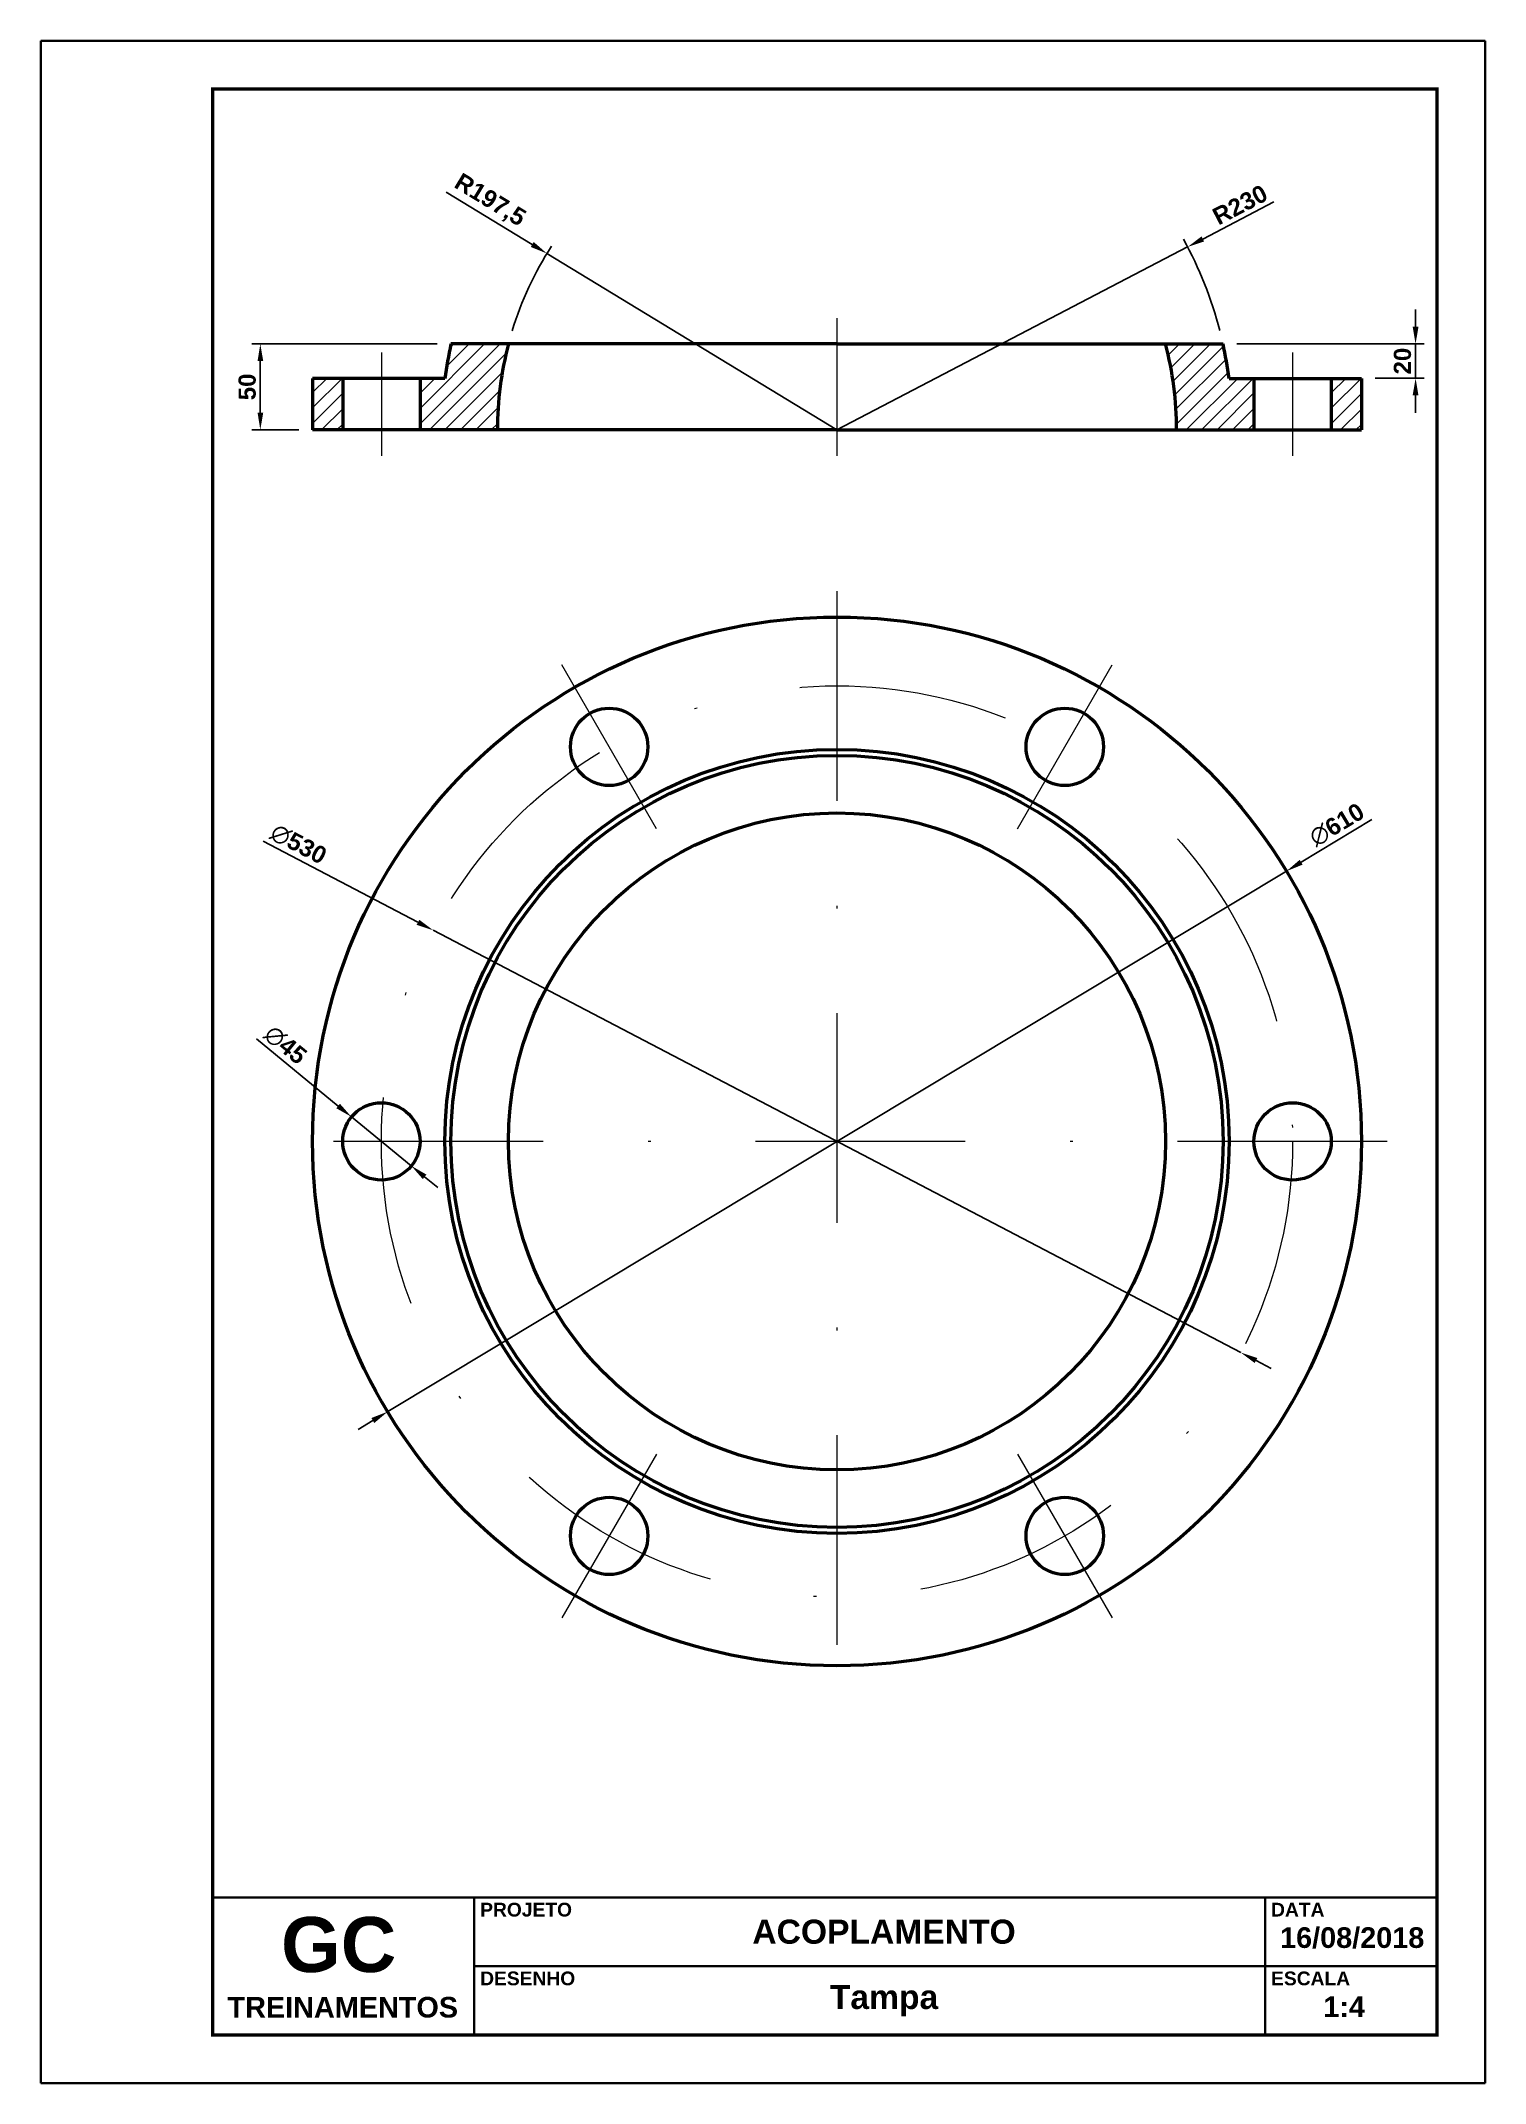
# Paper-space layout 'A4 Retrato' of a CAD drawing. Header units: millimetres. Extents: x 749 to 959, y -164 to 133.
# The model-space entities are those that its viewports show. They can reach past a viewport. Long polylines and large blocks are cut down to what shows.
import ezdxf

# ---------------------------------------------------------------- set-up
doc = ezdxf.new("R2010")
doc.units = ezdxf.units.MM
doc.header["$LTSCALE"] = 0.3
doc.linetypes.add('DASHDOTX2', pattern=[50.8, 25.4, -12.7, 0, -12.7])
for name, color, linetype, lineweight in [('Contorno', 5, 'Continuous', 50), ('cotas', 7, 'Continuous', 9), ('formato', 7, 'Continuous', 35), ('Hachura', 252, 'Continuous', 15), ('Linha de Centro', 46, 'DASHDOTX2', 9)]:
    doc.layers.add(name, color=color, linetype=linetype, lineweight=lineweight)
doc.layers.add('texto', color=102, linetype='Continuous')
doc.styles.add('Cotas', font='')
doc.styles.add('texto', font='')
doc.styles.get('Cotas').set_extended_font_data('Arial', bold=True)
doc.styles.get('texto').set_extended_font_data('Arial', bold=True)
doc.dimstyles.new('Cotas', dxfattribs={"dimscale": 0, "dimtxt": 2.5, "dimasz": 2.5, "dimexe": 1.25, "dimexo": 2, "dimtad": 1, "dimtxsty": 'Cotas', "dimcen": 2.5, "dimclrt": 102, "dimadec": 0, "dimazin": 0, "dimtfac": 1, "dimtmove": 0, "dimatfit": 3, "dimfxl": 1, "dimarcsym": 0})

# ---------------------------------------------------------------- blocks, each defined once
blk = doc.blocks.new('*D1')
at = {"layer": 'cotas', "color": 0, "lineweight": -2, "transparency": 16777216}
for p, q in [((15172.7, 286.4), (15220.3, 247.4)), ((15262.8, 212.6), (15228, 241.1)), ((15270.5, 206.2), (15278.3, 199.9))]:
    blk.add_line(p, q, dxfattribs=at)
at = {"layer": 'cotas', "color": 0, "transparency": 16777216}
for points in [[(15221.3, 248.7), (15219.2, 246.1), (15228, 241.1)], [(15271.6, 207.5), (15269.5, 204.9), (15262.8, 212.6)]]:
    blk.add_solid(points, dxfattribs=at)
at = {"layer": 'Defpoints', "color": 0, "transparency": 16777216}
for p in [(15228, 241.1), (15262.8, 212.6)]:
    blk.add_point(p, dxfattribs=at)
at = {"layer": 'cotas', "color": 102, "transparency": 16777216, "insert": (15189.6, 282.9), "char_height": 10, "attachment_point": 5, "rotation": 320.6852, "style": 'Cotas'}
blk.add_mtext('∅45', dxfattribs=at)
blk = doc.blocks.new('*D2')
at = {"layer": 'cotas', "color": 0, "lineweight": -2, "transparency": 16777216}
for p, q in [((15176.6, 401.4), (15266.7, 354.3)), ((15745.2, 104), (15275.6, 349.6)), ((15754.1, 99.4), (15762.9, 94.7))]:
    blk.add_line(p, q, dxfattribs=at)
at = {"layer": 'cotas', "color": 0, "transparency": 16777216}
for points in [[(15267.5, 355.7), (15265.9, 352.8), (15275.6, 349.6)], [(15754.9, 100.8), (15753.3, 97.9), (15745.2, 104)]]:
    blk.add_solid(points, dxfattribs=at)
at = {"layer": 'Defpoints', "color": 0, "transparency": 16777216}
for p in [(15275.6, 349.6), (15745.2, 104)]:
    blk.add_point(p, dxfattribs=at)
at = {"layer": 'cotas', "color": 102, "transparency": 16777216, "insert": (15197.2, 399.7), "char_height": 10, "attachment_point": 5, "rotation": 332.3909, "style": 'Cotas'}
blk.add_mtext('∅530', dxfattribs=at)
blk = doc.blocks.new('*D3')
at = {"layer": 'cotas', "color": 0, "lineweight": -2, "transparency": 16777216}
for p, q in [((15821.5, 414), (15780.3, 389.2)), ((15249.1, 69.6), (15771.8, 384)), ((15240.5, 64.4), (15231.9, 59.3))]:
    blk.add_line(p, q, dxfattribs=at)
at = {"layer": 'cotas', "color": 0, "transparency": 16777216}
for points in [[(15779.5, 390.6), (15781.2, 387.8), (15771.8, 384)], [(15239.6, 65.9), (15241.3, 63), (15249.1, 69.6)]]:
    blk.add_solid(points, dxfattribs=at)
at = {"layer": 'Defpoints', "color": 0, "transparency": 16777216}
for p in [(15771.8, 384), (15249.1, 69.6)]:
    blk.add_point(p, dxfattribs=at)
at = {"layer": 'cotas', "color": 102, "transparency": 16777216, "insert": (15801.1, 411), "char_height": 10, "attachment_point": 5, "rotation": 31.0318, "style": 'Cotas'}
blk.add_mtext('∅610', dxfattribs=at)
blk = doc.blocks.new('*D4')
at = {"layer": 'cotas', "color": 0, "lineweight": -2, "transparency": 16777216}
for p, q in [((15277.9, 690.7), (15170, 690.7)), ((15175, 680.7), (15175, 650.7)), ((15197.4, 640.7), (15170, 640.7))]:
    blk.add_line(p, q, dxfattribs=at)
at = {"layer": 'cotas', "color": 0, "transparency": 16777216}
for points in [[(15173.4, 680.7), (15176.7, 680.7), (15175, 690.7)], [(15173.4, 650.7), (15176.7, 650.7), (15175, 640.7)]]:
    blk.add_solid(points, dxfattribs=at)
at = {"layer": 'Defpoints', "color": 0, "transparency": 16777216}
for p in [(15285.9, 690.7), (15175, 640.7), (15205.4, 640.7)]:
    blk.add_point(p, dxfattribs=at)
at = {"layer": 'cotas', "color": 102, "transparency": 16777216, "insert": (15167.4, 665.7), "char_height": 10, "attachment_point": 5, "rotation": 90, "style": 'Cotas'}
blk.add_mtext('50', dxfattribs=at)
blk = doc.blocks.new('*D5')
at = {"layer": 'cotas', "color": 0, "lineweight": -2, "transparency": 16777216}
for p, q in [((15846.9, 700.7), (15846.9, 710.7)), ((15742.9, 690.7), (15851.9, 690.7)), ((15846.9, 690.7), (15846.9, 670.7)), ((15823.4, 670.7), (15851.9, 670.7)), ((15846.9, 660.7), (15846.9, 650.7))]:
    blk.add_line(p, q, dxfattribs=at)
at = {"layer": 'cotas', "color": 0, "transparency": 16777216}
for points in [[(15845.2, 700.7), (15848.6, 700.7), (15846.9, 690.7)], [(15845.2, 660.7), (15848.6, 660.7), (15846.9, 670.7)]]:
    blk.add_solid(points, dxfattribs=at)
at = {"layer": 'Defpoints', "color": 0, "transparency": 16777216}
for p in [(15734.9, 690.7), (15815.4, 670.7), (15846.9, 670.7)]:
    blk.add_point(p, dxfattribs=at)
at = {"layer": 'cotas', "color": 102, "transparency": 16777216, "insert": (15839.3, 680.7), "char_height": 10, "attachment_point": 5, "rotation": 90, "style": 'Cotas'}
blk.add_mtext('20', dxfattribs=at)
blk = doc.blocks.new('*D6')
at = {"layer": 'cotas', "color": 0, "lineweight": -2, "transparency": 16777216}
for p, q in [((15283.1, 779), (15333.2, 748.5)), ((15510.4, 640.7), (15341.7, 743.3))]:
    blk.add_line(p, q, dxfattribs=at)
blk.add_arc((15510.4, 640.7), 197.5, 147.2239, 163.0143, dxfattribs=at)
at = {"layer": 'cotas', "color": 0, "transparency": 16777216}
blk.add_solid([(15334, 750), (15332.3, 747.1), (15341.7, 743.3)], dxfattribs=at)
at = {"layer": 'Defpoints', "color": 0, "transparency": 16777216}
for p in [(15341.7, 743.3), (15510.4, 640.7)]:
    blk.add_point(p, dxfattribs=at)
at = {"layer": 'cotas', "color": 102, "transparency": 16777216, "insert": (15308.3, 773.8), "char_height": 10, "attachment_point": 5, "rotation": 328.6744, "style": 'Cotas'}
blk.add_mtext('R197,5', dxfattribs=at)
blk = doc.blocks.new('*D7')
at = {"layer": 'cotas', "color": 0, "lineweight": -2, "transparency": 16777216}
for p, q in [((15764.5, 773.3), (15723.2, 751.7)), ((15510.4, 640.7), (15714.3, 747.1))]:
    blk.add_line(p, q, dxfattribs=at)
blk.add_arc((15510.4, 640.7), 230, 14.5488, 28.8113, dxfattribs=at)
at = {"layer": 'cotas', "color": 0, "transparency": 16777216}
blk.add_solid([(15722.4, 753.2), (15723.9, 750.3), (15714.3, 747.1)], dxfattribs=at)
at = {"layer": 'Defpoints', "color": 0, "transparency": 16777216}
for p in [(15714.3, 747.1), (15510.4, 640.7)]:
    blk.add_point(p, dxfattribs=at)
at = {"layer": 'cotas', "color": 102, "transparency": 16777216, "insert": (15744.8, 771.6), "char_height": 10, "attachment_point": 5, "rotation": 27.5658, "style": 'Cotas'}
blk.add_mtext('R230', dxfattribs=at)

msp = doc.modelspace()

# ---------------------------------------------------------------- hatches: boundary and pattern name
at = {"layer": 'Hachura'}
h = msp.add_hatch(dxfattribs=at)
h.set_pattern_fill('ANSI31', color=256, scale=2)
h.set_pattern_definition([(45, (-3374.5707, -756.2577), (-4.490128, 4.490128), [])])
h.paths.add_polyline_path([(15222.903, 670.666), (15205.403, 670.666), (15205.403, 640.666), (15222.903, 640.666)])
h.paths.add_polyline_path([(15319.336, 690.666), (15285.903, 690.666, 0.02208698), (15282.367, 670.666), (15267.903, 670.666), (15267.903, 640.666), (15312.903, 640.666, -0.06407497)])
h.paths.add_polyline_path([(15752.903, 670.666), (15738.438, 670.666, 0.02208698), (15734.902, 690.666), (15701.469, 690.666, -0.06407497), (15707.903, 640.666), (15752.903, 640.666)])
h.paths.add_polyline_path([(15815.403, 670.666), (15797.903, 670.666), (15797.903, 640.666), (15815.403, 640.666)])

# ---------------------------------------------------------------- linework, layer by layer
at = {"layer": 'Contorno'}
for p, q in [((15510.403, 690.666), (15285.903, 690.666)), ((15510.403, 690.666), (15734.902, 690.666)), ((15282.367, 670.666), (15205.403, 670.666)), ((15205.403, 670.666), (15205.403, 640.666)), ((15222.903, 670.666), (15222.903, 640.666)), ((15267.903, 670.666), (15267.903, 640.666)), ((15738.438, 670.666), (15815.403, 670.666)), ((15752.903, 670.666), (15752.903, 640.666)), ((15797.903, 670.666), (15797.903, 640.666)), ((15815.403, 670.666), (15815.403, 640.666)), ((15510.403, 640.666), (15205.403, 640.666)), ((15510.403, 640.666), (15815.403, 640.666))]:
    msp.add_line(p, q, dxfattribs=at)
for centre, radius in [((15510.403, 226.81), 305), ((15377.903, 456.307), 22.5), ((15642.903, 456.307), 22.5), ((15510.403, 226.81), 228.035), ((15510.403, 226.81), 224.499), ((15510.403, 226.81), 191.066), ((15245.403, 226.81), 22.5), ((15775.403, 226.81), 22.5), ((15377.903, -2.686), 22.5), ((15642.903, -2.686), 22.5)]:
    msp.add_circle(centre, radius, dxfattribs=at)
for radius, start, end in [(230, 167.444142, 172.505283), (197.5, 165.335146, 180), (197.5, 0, 14.664854), (230, 7.494717, 12.555858)]:
    msp.add_arc((15510.403, 640.666), radius, start, end, dxfattribs=at)
at = {"layer": 'Linha de Centro'}
for p, q in [((15510.403, 705.666), (15510.403, 625.666)), ((15245.403, 685.666), (15245.403, 625.666)), ((15775.403, 685.666), (15775.403, 625.666)), ((15510.403, 546.81), (15510.403, -93.19)), ((15405.403, 408.676), (15350.403, 503.939)), ((15615.403, 408.676), (15670.403, 503.939)), ((15830.403, 226.81), (15190.403, 226.81)), ((15405.403, 44.945), (15350.403, -50.318)), ((15615.403, 44.945), (15670.403, -50.318))]:
    msp.add_line(p, q, dxfattribs=at)
msp.add_circle((15510.403, 226.81), 265, dxfattribs=at)

# ---------------------------------------------------------------- dimensions: what is measured, and where the dimension line sits
at = {"layer": 'cotas'}
for mpoint, picture, middle in [((15341.693, 743.346), '*D6', (15308.34, 773.755)), ((15714.293, 747.102), '*D7', (15744.763, 771.588))]:
    dim = msp.add_radius_dim(center=(15510.403, 640.666), mpoint=mpoint, dimstyle='Cotas', override={"dimscale": 4}, dxfattribs=at)
    dim.commit()
    dim.dimension.update_dxf_attribs({"geometry": picture, "text_midpoint": middle})
dim = msp.add_linear_dim(base=(15846.886, 670.666), p1=(15734.902, 690.666), p2=(15815.403, 670.666), angle=90, dimstyle='Cotas', override={"dimscale": 4}, dxfattribs=at)
dim.commit()
dim.dimension.update_dxf_attribs({"geometry": '*D5', "text_midpoint": (15846.886, 680.666), "dimtype": 160})
dim = msp.add_linear_dim(base=(15175.021, 640.666), p1=(15285.903, 690.666), p2=(15205.403, 640.666), angle=90, dimstyle='Cotas', override={"dimscale": 4}, dxfattribs=at)
dim.commit()
dim.dimension.update_dxf_attribs({"geometry": '*D4', "text_midpoint": (15167.415, 665.666)})
dim = msp.add_diameter_dim_2p(p1=(15249.054, 69.579), p2=(15771.751, 384.042), dimstyle='Cotas', override={"dimscale": 4}, dxfattribs=at)
dim.commit()
dim.dimension.update_dxf_attribs({"geometry": '*D3', "text_midpoint": (15801.06, 411.032)})
for p1, p2, picture, middle in [((15745.227, 104), (15275.578, 349.621), '*D2', (15193.443, 392.577)), ((15262.81, 212.555), (15227.995, 241.066), '*D1', (15184.488, 276.694))]:
    dim = msp.add_diameter_dim_2p(p1=p1, p2=p2, dimstyle='Cotas', override={"dimscale": 4}, dxfattribs=at)
    dim.commit()
    dim.dimension.update_dxf_attribs({"geometry": picture, "text_midpoint": middle, "dimtype": 163})

psp = doc.layouts.new('A4 Retrato')

# ---------------------------------------------------------------- linework, layer by layer
at = {"layer": 'formato'}
for p, q in [((958.99, 132.64), (748.99, 132.64)), ((748.99, 132.64), (748.99, -164.36)), ((958.99, -164.36), (958.99, 132.64)), ((773.99, -137.36), (951.99, -137.36)), ((811.99, -137.36), (811.99, -157.36)), ((926.99, -137.36), (926.99, -157.36)), ((951.99, -157.36), (951.99, -137.36)), ((811.99, -147.36), (951.99, -147.36)), ((773.99, -157.36), (951.99, -157.36)), ((748.99, -164.36), (958.99, -164.36))]:
    psp.add_line(p, q, dxfattribs=at)
at = {"layer": 'formato', "const_width": 0.5}
psp.add_lwpolyline([(951.99, -157.36), (951.99, 125.64), (773.99, 125.64), (773.99, -157.36)], close=True, dxfattribs=at)

# ---------------------------------------------------------------- texts
at = {"layer": 'texto', "style": 'texto'}
for s, width, gutter_width, insert, char_height, attachment_point in [('PROJETO', 88, 12.5, (812.87, -138.13), 2, 1), ('DATA', 88, 12.5, (927.87, -138.13), 2, 1), ('GC', 55, 17.5, (792.29, -144.26), 8, 5), ('ACOPLAMENTO', 100, 12.5, (871.59, -142.36), 3.5, 5), ('16/08/2018', 23, 12.5, (939.66, -143.24), 3, 5), ('DESENHO', 88, 12.5, (812.87, -148.13), 2, 1), ('ESCALA', 88, 12.5, (927.87, -148.13), 2, 1), ('Tampa', 100, 12.5, (871.59, -152.36), 3.5, 5), ('TREINAMENTOS', 13.9793, 12.5, (776.13, -151.82), 3, 1), ('1:4', 23, 12.5, (938.49, -153.24), 3, 5)]:
    psp.add_mtext_dynamic_manual_height_columns(s, width=width, gutter_width=gutter_width, heights=[0], dxfattribs=dict(at, insert=insert, char_height=char_height, attachment_point=attachment_point))

# ---------------------------------------------------------------- viewports
at = {"layer": '0', "view_target_point": (10310.75, -1164.741)}
psp.add_viewport(center=(862.99, -15.86), size=(178, 283), view_center_point=(5192.606, 1437.747), view_height=1132, dxfattribs=at)

doc.saveas('drawing.dxf')
